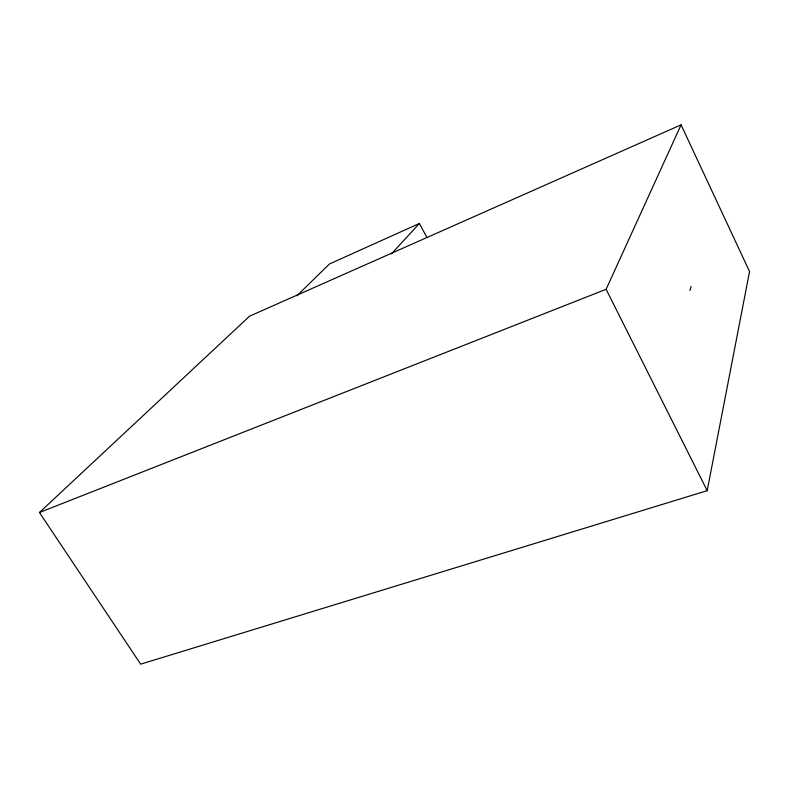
<?xml version="1.0" encoding="UTF-8"?>
<svg xmlns="http://www.w3.org/2000/svg" width="789" height="789" viewBox="0 0 789 789"><rect width="100%" height="100%" fill="white"/><g stroke="black" fill="none" stroke-linecap="round" stroke-linejoin="round"><path stroke-width="1.18" d="M707.191 490.669L749.55 271.534L681.075 124.84L249.571 316.182L39.45 512.515L140.669 664.16L707.191 490.669L606.12 289.297L681.075 124.84M689.911 290.49L691.105 286.476M391.413 253.91L419.383 223.474L426.879 237.43M296.93 295.767L329.407 264.009L419.383 223.474M39.45 512.515L606.12 289.297"/></g></svg>
